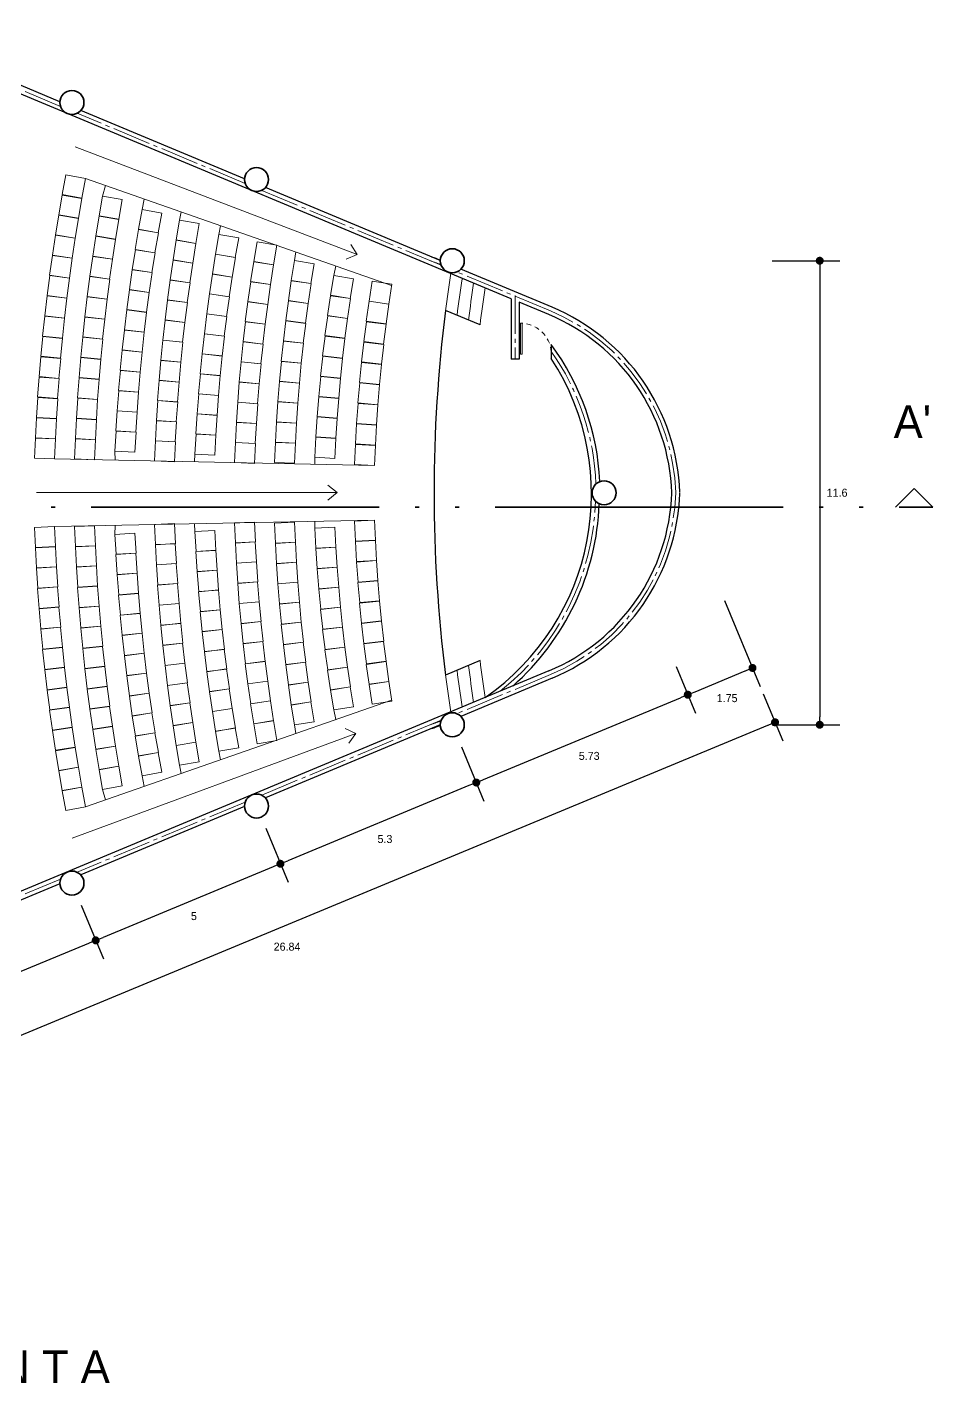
# Model space of a CAD drawing. Header units: millimetres. Extents: x 291 to 670, y 42 to 304.
# Drawn here: x 358.02 to 380.67, y 248.71 to 282.59 of the extents above; entities that cross this region are included whole.
import ezdxf

# ---------------------------------------------------------------- set-up
doc = ezdxf.new("R2010")
doc.units = ezdxf.units.MM
for name, pattern in [('ACAD_ISO02W100', [15, 12, -3]), ('ACAD_ISO04W100', [30, 24, -3, 0, -3]), ('ACAD_ISO05W100', [33, 24, -3, 0, -3, 0, -3])]:
    doc.linetypes.add(name, pattern=pattern)
doc.layers.get('0').update_dxf_attribs({"lineweight": 5})
for name, color, linetype, lineweight in [('cl', 5, 'Continuous', 35), ('columnas', 5, 'Continuous', 35), ('eje', 8, 'ACAD_ISO04W100', 13), ('escaleras', 3, 'Continuous', 15), ('muebles', 2, 'Continuous', 13), ('muro', 1, 'Continuous', 25), ('ventana', 4, 'Continuous', 13)]:
    doc.layers.add(name, color=color, linetype=linetype, lineweight=lineweight)
doc.dimstyles.new('cota1', dxfattribs={"dimtxt": 0.3, "dimasz": 0.3, "dimexe": 0.5, "dimexo": 0.2, "dimgap": 0.3, "dimtad": 2, "dimtih": 1, "dimtoh": 1, "dimdsep": 46, "dimtxsty": 'Standard', "dimblk": 'DOT', "dimcen": 0.5, "dimadec": 0, "dimazin": 0, "dimtfac": 1, "dimtmove": 0, "dimatfit": 3, "dimldrblk": 'DOT', "dimfxl": 1, "dimarcsym": 0})

# ---------------------------------------------------------------- blocks, each defined once
blk = doc.blocks.new('_Dot')
at = {"color": 0, "linetype": 'Continuous', "lineweight": -2}
blk.add_line((-0.5, 0), (-1, 0), dxfattribs=at)
at = {"color": 0, "linetype": 'Continuous', "const_width": 0.5}
blk.add_lwpolyline([(-0.25, 0, 1), (0.25, 0, 1)], format="xyb", close=True, dxfattribs=at)
blk = doc.blocks.new('*D2')
at = {"color": 0, "linetype": 'Continuous', "lineweight": -2}
for p, q in [((368.879, 264.604), (369.44, 263.252)), ((369.063, 263.637), (364.537, 261.76)), ((363.983, 262.573), (364.544, 261.222))]:
    blk.add_line(p, q, dxfattribs=at)
at = {"layer": 'Defpoints', "color": 0, "linetype": 'Continuous'}
for p in [(368.802, 264.788), (363.907, 262.758), (364.352, 261.683)]:
    blk.add_point(p, dxfattribs=at)
at = {"color": 0, "linetype": 'Continuous', "lineweight": -2, "xscale": 0.2, "yscale": 0.2, "zscale": 0.2}
for p, rotation in [((369.248, 263.714), 22.52610589195322), ((364.352, 261.683), 202.5261058919533)]:
    blk.add_blockref('_Dot', p, dxfattribs=dict(at, rotation=rotation))
at = {"color": 0, "linetype": 'Continuous', "insert": (366.965, 262.301), "char_height": 0.2, "attachment_point": 5}
blk.add_mtext('5.3', dxfattribs=at)
blk = doc.blocks.new('*D3')
at = {"color": 0, "linetype": 'Continuous', "lineweight": -2}
for p, q in [((363.983, 262.573), (364.544, 261.222)), ((364.168, 261.607), (359.919, 259.844)), ((359.367, 260.652), (359.926, 259.306))]:
    blk.add_line(p, q, dxfattribs=at)
at = {"layer": 'Defpoints', "color": 0, "linetype": 'Continuous'}
for p in [(363.907, 262.758), (359.291, 260.837), (359.734, 259.768)]:
    blk.add_point(p, dxfattribs=at)
at = {"color": 0, "linetype": 'Continuous', "lineweight": -2, "xscale": 0.2, "yscale": 0.2, "zscale": 0.2}
for p, rotation in [((364.352, 261.683), 22.52610589195298), ((359.734, 259.768), 202.526105891953)]:
    blk.add_blockref('_Dot', p, dxfattribs=dict(at, rotation=rotation))
at = {"color": 0, "linetype": 'Continuous', "insert": (362.189, 260.375), "char_height": 0.2, "attachment_point": 5}
blk.add_mtext('5', dxfattribs=at)
blk = doc.blocks.new('*D4')
at = {"color": 0, "linetype": 'Continuous', "lineweight": -2}
for p, q in [((359.367, 260.652), (359.926, 259.306)), ((359.549, 259.691), (354.92, 257.771)), ((354.369, 258.579), (354.927, 257.233))]:
    blk.add_line(p, q, dxfattribs=at)
at = {"layer": 'Defpoints', "color": 0, "linetype": 'Continuous'}
for p in [(359.291, 260.837), (354.292, 258.764), (354.736, 257.695)]:
    blk.add_point(p, dxfattribs=at)
at = {"color": 0, "linetype": 'Continuous', "lineweight": -2, "xscale": 0.2, "yscale": 0.2, "zscale": 0.2}
for p, rotation in [((359.734, 259.768), 22.52610589195298), ((354.736, 257.695), 202.526105891953)]:
    blk.add_blockref('_Dot', p, dxfattribs=dict(at, rotation=rotation))
at = {"color": 0, "linetype": 'Continuous', "insert": (357.41, 258.31), "char_height": 0.2, "attachment_point": 5}
blk.add_mtext('5.41', dxfattribs=at)
blk = doc.blocks.new('*D6')
at = {"color": 0, "linetype": 'Continuous', "lineweight": -2}
for p, q in [((374.245, 266.613), (374.729, 265.446)), ((369.433, 263.79), (374.353, 265.831)), ((368.956, 264.419), (369.44, 263.252))]:
    blk.add_line(p, q, dxfattribs=at)
at = {"layer": 'Defpoints', "color": 0, "linetype": 'Continuous'}
for p in [(374.168, 266.797), (374.537, 265.908), (368.879, 264.604)]:
    blk.add_point(p, dxfattribs=at)
at = {"color": 0, "linetype": 'Continuous', "lineweight": -2, "xscale": 0.2, "yscale": 0.2, "zscale": 0.2}
for p, rotation in [((374.537, 265.908), 22.52610589195362), ((369.248, 263.714), 202.5261058919536)]:
    blk.add_blockref('_Dot', p, dxfattribs=dict(at, rotation=rotation))
at = {"color": 0, "linetype": 'Continuous', "insert": (372.072, 264.378), "char_height": 0.2, "attachment_point": 5}
blk.add_mtext('5.73', dxfattribs=at)
blk = doc.blocks.new('*D7')
at = {"color": 0, "linetype": 'Continuous', "lineweight": -2}
for p, q in [((375.456, 268.263), (376.346, 266.117)), ((374.245, 266.613), (374.729, 265.446)), ((374.722, 265.984), (375.97, 266.502))]:
    blk.add_line(p, q, dxfattribs=at)
at = {"layer": 'Defpoints', "color": 0, "linetype": 'Continuous'}
for p in [(375.38, 268.447), (374.168, 266.797), (376.155, 266.578)]:
    blk.add_point(p, dxfattribs=at)
at = {"color": 0, "linetype": 'Continuous', "lineweight": -2, "xscale": 0.2, "yscale": 0.2, "zscale": 0.2}
for p, rotation in [((376.155, 266.578), 22.52610589195299), ((374.537, 265.908), 202.526105891953)]:
    blk.add_blockref('_Dot', p, dxfattribs=dict(at, rotation=rotation))
at = {"color": 0, "linetype": 'Continuous', "insert": (375.521, 265.822), "char_height": 0.2, "attachment_point": 5}
blk.add_mtext('1.75', dxfattribs=at)
blk = doc.blocks.new('*D8')
at = {"color": 0, "linetype": 'Continuous', "lineweight": -2}
for p, q in [((376.423, 265.932), (376.91, 264.757)), ((376.534, 265.142), (352.111, 255.013)), ((351.631, 255.649), (352.118, 254.475))]:
    blk.add_line(p, q, dxfattribs=at)
at = {"layer": 'Defpoints', "color": 0, "linetype": 'Continuous'}
for p in [(376.346, 266.117), (351.555, 255.834), (351.927, 254.937)]:
    blk.add_point(p, dxfattribs=at)
at = {"color": 0, "linetype": 'Continuous', "lineweight": -2, "xscale": 0.2, "yscale": 0.2, "zscale": 0.2}
for p, rotation in [((376.719, 265.219), 22.52610589195337), ((351.927, 254.937), 202.5261058919534)]:
    blk.add_blockref('_Dot', p, dxfattribs=dict(at, rotation=rotation))
at = {"color": 0, "linetype": 'Continuous', "insert": (364.517, 259.61), "char_height": 0.2, "attachment_point": 5}
blk.add_mtext('26.84', dxfattribs=at)
blk = doc.blocks.new('*D10')
at = {"color": 0, "linetype": 'Continuous', "lineweight": -2}
for p, q in [((376.647, 276.755), (378.336, 276.755)), ((377.836, 276.555), (377.836, 265.358)), ((376.647, 265.158), (378.336, 265.158))]:
    blk.add_line(p, q, dxfattribs=at)
at = {"layer": 'Defpoints', "color": 0, "linetype": 'Continuous'}
for p in [(376.447, 276.755), (376.447, 265.158), (377.836, 265.158)]:
    blk.add_point(p, dxfattribs=at)
at = {"color": 0, "linetype": 'Continuous', "lineweight": -2, "xscale": 0.2, "yscale": 0.2, "zscale": 0.2}
for p, rotation in [((377.836, 276.755), 90), ((377.836, 265.158), 270)]:
    blk.add_blockref('_Dot', p, dxfattribs=dict(at, rotation=rotation))
at = {"color": 0, "linetype": 'Continuous', "insert": (378.27, 270.956), "char_height": 0.2, "attachment_point": 5}
blk.add_mtext('11.6', dxfattribs=at)

msp = doc.modelspace()

# ---------------------------------------------------------------- linework, layer by layer
for p, q in [((359.218, 279.598), (366.271, 276.91)), ((366.271, 276.91), (365.996, 276.798)), ((366.271, 276.91), (366.108, 277.159)), ((365.769, 270.96), (365.54, 271.149)), ((358.252, 270.96), (365.769, 270.96)), ((365.769, 270.96), (365.54, 270.771)), ((366.235, 264.939), (365.967, 265.067)), ((359.147, 262.322), (366.235, 264.939)), ((366.235, 264.939), (366.058, 264.7))]:
    msp.add_line(p, q)
at = {"layer": 'cl', "linetype": 'ACAD_ISO05W100', "ltscale": 0.3}
for p, q in [((379.728, 270.593), (380.197, 271.061)), ((380.665, 270.593), (380.197, 271.061)), ((339.422, 270.593), (380.665, 270.593))]:
    msp.add_line(p, q, dxfattribs=at)
at = {"layer": 'columnas'}
for centre in [(359.139, 280.711), (363.754, 278.785), (368.649, 276.755), (372.444, 270.956), (368.649, 265.158), (363.754, 263.127), (359.139, 261.201)]:
    msp.add_circle(centre, 0.3, dxfattribs=at)
at = {"layer": 'eje', "linetype": 'ACAD_ISO04W100', "ltscale": 0.04}
for p, q in [((358.856, 280.613), (354.275, 282.525)), ((363.47, 278.687), (359.269, 280.441)), ((368.372, 276.641), (363.883, 278.515)), ((371.104, 275.501), (368.764, 276.478)), ((370.222, 275.886), (370.222, 274.295)), ((371.104, 266.412), (368.764, 265.435)), ((368.372, 265.272), (363.883, 263.398)), ((363.47, 263.226), (359.269, 261.472)), ((358.856, 261.3), (354.275, 259.388))]:
    msp.add_line(p, q, dxfattribs=at)
for centre, radius, start, end in [((366.116, 270.956), 6.128, 68.4546, 71.0491), ((369.139, 270.794), 5.1, 1.8567, 67.3449), ((366.116, 270.956), 6.128, 2.0575, 35.2149), ((365.936, 270.926), 6.294, 308.4492, 358.3758), ((369.139, 271.118), 5.1, 292.6551, 358.1433), ((366.116, 270.956), 6.128, 288.9509, 291.5454)]:
    msp.add_arc(centre, radius, start, end, dxfattribs=at)
at = {"layer": 'escaleras'}
for p, q in [((367.133, 276.139), (359.478, 278.807)), ((359.906, 278.372), (359.974, 278.634)), ((360.894, 278.033), (360.947, 278.295)), ((361.83, 277.769), (361.866, 277.974)), ((362.815, 277.415), (362.855, 277.629)), ((364.702, 276.758), (364.737, 276.974)), ((365.684, 276.384), (365.737, 276.625)), ((358.706, 271.801), (366.704, 271.641)), ((360.215, 271.995), (360.218, 271.771)), ((362.214, 271.925), (362.203, 271.731)), ((365.213, 271.844), (365.21, 271.671)), ((358.706, 270.111), (366.704, 270.272)), ((360.215, 269.917), (360.218, 270.142)), ((362.214, 269.988), (362.203, 270.182)), ((365.213, 270.069), (365.21, 270.242)), ((367.133, 265.774), (359.478, 263.106)), ((365.684, 265.528), (365.737, 265.287)), ((364.702, 265.155), (364.737, 264.939)), ((362.815, 264.498), (362.855, 264.283)), ((361.83, 264.144), (361.866, 263.938)), ((360.894, 263.88), (360.947, 263.618)), ((359.906, 263.541), (359.974, 263.279))]:
    msp.add_line(p, q, dxfattribs=at)
for radius, start, end in [(36, 171.2338, 172.739), (35.7, 171.3829, 172.8629), (35.4, 171.4904, 172.9977), (35.1, 171.6138, 173.135), (35.1, 186.865, 188.3862), (36, 187.261, 188.7662), (35.7, 187.1371, 188.6171), (35.4, 187.0023, 188.5096)]:
    msp.add_arc((404.192, 270.956), radius, start, end, dxfattribs=at)
at = {"layer": 'muebles'}
for points in [[(358.987, 278.899), (358.894, 278.408), (359.385, 278.315), (359.478, 278.807)], [(358.895, 278.398), (358.807, 277.906), (359.3, 277.818), (359.387, 278.311)], [(359.906, 278.372), (359.817, 277.88), (360.309, 277.791), (360.398, 278.283)], [(358.809, 277.896), (358.727, 277.402), (359.22, 277.32), (359.302, 277.814)], [(359.818, 277.87), (359.735, 277.377), (360.228, 277.293), (360.311, 277.786)], [(360.894, 278.033), (360.804, 277.541), (361.296, 277.451), (361.386, 277.943)], [(360.806, 277.533), (360.722, 277.04), (361.215, 276.956), (361.299, 277.449)], [(361.83, 277.769), (361.744, 277.276), (362.237, 277.19), (362.323, 277.683)], [(358.728, 277.392), (358.651, 276.898), (359.145, 276.822), (359.222, 277.316)], [(359.736, 277.367), (359.658, 276.873), (360.152, 276.795), (360.23, 277.289)], [(361.746, 277.271), (361.666, 276.777), (362.159, 276.697), (362.24, 277.19)], [(362.815, 277.415), (362.729, 276.922), (363.221, 276.835), (363.308, 277.328)], [(363.767, 277.228), (363.683, 276.736), (364.176, 276.652), (364.259, 277.145)], [(358.653, 276.888), (358.581, 276.393), (359.076, 276.322), (359.147, 276.817)], [(359.659, 276.863), (359.587, 276.369), (360.082, 276.296), (360.154, 276.791)], [(360.724, 277.032), (360.645, 276.539), (361.139, 276.46), (361.217, 276.954)], [(362.731, 276.919), (362.65, 276.426), (363.144, 276.345), (363.225, 276.838)], [(360.647, 276.531), (360.574, 276.036), (361.069, 275.964), (361.142, 276.458)], [(361.668, 276.772), (361.593, 276.278), (362.087, 276.203), (362.162, 276.697)], [(363.685, 276.73), (363.607, 276.236), (364.101, 276.158), (364.179, 276.652)], [(364.702, 276.758), (364.622, 276.264), (365.116, 276.184), (365.196, 276.678)], [(358.583, 276.383), (358.517, 275.888), (359.013, 275.822), (359.079, 276.318)], [(359.588, 276.359), (359.522, 275.863), (360.017, 275.797), (360.084, 276.292)], [(361.595, 276.272), (361.526, 275.777), (362.022, 275.708), (362.091, 276.203)], [(362.653, 276.422), (362.578, 275.928), (363.072, 275.853), (363.147, 276.348)], [(363.609, 276.231), (363.538, 275.736), (364.033, 275.664), (364.104, 276.159)], [(364.624, 276.256), (364.55, 275.762), (365.045, 275.688), (365.118, 276.183)], [(365.684, 276.384), (365.603, 275.891), (366.097, 275.81), (366.177, 276.304)], [(366.643, 276.244), (366.568, 275.749), (367.062, 275.674), (367.137, 276.168)], [(358.519, 275.878), (358.459, 275.381), (358.955, 275.321), (359.015, 275.817)], [(359.523, 275.854), (359.462, 275.357), (359.958, 275.296), (360.02, 275.793)], [(360.576, 276.029), (360.509, 275.533), (361.004, 275.466), (361.071, 275.962)], [(362.58, 275.925), (362.511, 275.43), (363.007, 275.361), (363.076, 275.856)], [(365.605, 275.882), (365.531, 275.387), (366.026, 275.314), (366.1, 275.808)], [(360.511, 275.526), (360.449, 275.029), (360.946, 274.968), (361.007, 275.464)], [(361.529, 275.772), (361.466, 275.276), (361.962, 275.213), (362.025, 275.709)], [(363.54, 275.73), (363.474, 275.235), (363.97, 275.169), (364.036, 275.665)], [(364.552, 275.753), (364.485, 275.258), (364.98, 275.191), (365.048, 275.686)], [(366.57, 275.741), (366.499, 275.246), (366.994, 275.175), (367.065, 275.67)], [(358.46, 275.371), (358.406, 274.874), (358.903, 274.82), (358.957, 275.317)], [(359.464, 275.348), (359.408, 274.851), (359.905, 274.795), (359.961, 275.292)], [(361.468, 275.27), (361.411, 274.774), (361.907, 274.716), (361.965, 275.213)], [(362.514, 275.427), (362.451, 274.931), (362.947, 274.868), (363.01, 275.364)], [(363.477, 275.229), (363.417, 274.733), (363.914, 274.673), (363.973, 275.17)], [(364.487, 275.25), (364.426, 274.754), (364.922, 274.693), (364.983, 275.189)], [(365.534, 275.379), (365.466, 274.883), (365.962, 274.816), (366.029, 275.311)], [(366.5, 275.232), (366.436, 274.736), (366.932, 274.672), (366.996, 275.168)], [(358.408, 274.864), (358.359, 274.367), (358.856, 274.318), (358.905, 274.815)], [(359.41, 274.841), (359.36, 274.344), (359.858, 274.294), (359.908, 274.791)], [(360.451, 275.022), (360.396, 274.525), (360.893, 274.469), (360.948, 274.966)], [(362.454, 274.928), (362.396, 274.431), (362.893, 274.374), (362.95, 274.871)], [(365.468, 274.874), (365.407, 274.378), (365.904, 274.317), (365.965, 274.814)], [(360.398, 274.518), (360.348, 274.02), (360.846, 273.97), (360.895, 274.468)], [(361.413, 274.768), (361.362, 274.271), (361.859, 274.22), (361.91, 274.717)], [(363.42, 274.727), (363.366, 274.23), (363.864, 274.177), (363.917, 274.674)], [(364.428, 274.746), (364.373, 274.249), (364.87, 274.194), (364.925, 274.691)], [(366.438, 274.722), (366.38, 274.226), (366.877, 274.168), (366.935, 274.665)], [(358.36, 274.357), (358.317, 273.859), (358.815, 273.815), (358.858, 274.313)], [(359.362, 274.334), (359.318, 273.836), (359.816, 273.792), (359.86, 274.29)], [(361.364, 274.266), (361.319, 273.768), (361.817, 273.722), (361.862, 274.22)], [(362.399, 274.428), (362.348, 273.931), (362.845, 273.88), (362.897, 274.377)], [(363.369, 274.225), (363.322, 273.727), (363.82, 273.68), (363.867, 274.177)], [(364.375, 274.241), (364.327, 273.743), (364.825, 273.695), (364.873, 274.192)], [(365.41, 274.369), (365.355, 273.872), (365.852, 273.818), (365.907, 274.315)], [(366.382, 274.212), (366.331, 273.714), (366.829, 273.664), (366.88, 274.161)], [(358.319, 273.849), (358.281, 273.35), (358.779, 273.312), (358.817, 273.811)], [(359.32, 273.826), (359.281, 273.328), (359.78, 273.289), (359.819, 273.788)], [(360.35, 274.012), (360.306, 273.514), (360.804, 273.47), (360.848, 273.968)], [(362.351, 273.928), (362.305, 273.43), (362.803, 273.385), (362.849, 273.883)], [(365.358, 273.864), (365.31, 273.366), (365.808, 273.318), (365.855, 273.816)], [(360.308, 273.507), (360.27, 273.008), (360.768, 272.97), (360.807, 273.469)], [(361.321, 273.763), (361.282, 273.264), (361.78, 273.224), (361.82, 273.723)], [(363.324, 273.722), (363.283, 273.223), (363.782, 273.182), (363.823, 273.68)], [(364.329, 273.735), (364.287, 273.237), (364.785, 273.195), (364.827, 273.693)], [(366.334, 273.701), (366.289, 273.203), (366.788, 273.158), (366.832, 273.657)], [(358.283, 273.34), (358.25, 272.841), (358.749, 272.809), (358.782, 273.308)], [(359.284, 273.318), (359.251, 272.819), (359.75, 272.786), (359.782, 273.285)], [(361.284, 273.259), (361.25, 272.76), (361.749, 272.726), (361.783, 273.225)], [(362.308, 273.427), (362.269, 272.928), (362.767, 272.889), (362.807, 273.388)], [(363.286, 273.218), (363.251, 272.719), (363.75, 272.684), (363.785, 273.183)], [(364.289, 273.229), (364.254, 272.73), (364.752, 272.694), (364.788, 273.193)], [(365.312, 273.357), (365.271, 272.859), (365.769, 272.818), (365.811, 273.316)], [(366.292, 273.189), (366.254, 272.69), (366.753, 272.653), (366.79, 273.152)], [(358.253, 272.831), (358.226, 272.332), (358.725, 272.305), (358.752, 272.804)], [(359.253, 272.81), (359.226, 272.31), (359.725, 272.283), (359.752, 272.782)], [(360.272, 273.001), (360.24, 272.502), (360.739, 272.469), (360.771, 272.968)], [(362.272, 272.926), (362.238, 272.427), (362.737, 272.393), (362.771, 272.892)], [(365.274, 272.85), (365.239, 272.352), (365.737, 272.317), (365.772, 272.815)], [(360.242, 272.495), (360.215, 271.995), (360.715, 271.968), (360.741, 272.468)], [(361.253, 272.755), (361.225, 272.256), (361.724, 272.228), (361.752, 272.727)], [(363.254, 272.714), (363.225, 272.215), (363.724, 272.186), (363.753, 272.685)], [(364.256, 272.722), (364.227, 272.223), (364.726, 272.194), (364.755, 272.693)], [(366.257, 272.677), (366.226, 272.178), (366.725, 272.147), (366.756, 272.646)], [(358.228, 272.322), (358.206, 271.823), (358.706, 271.801), (358.727, 272.301)], [(359.228, 272.301), (359.206, 271.801), (359.706, 271.78), (359.727, 272.279)], [(361.228, 272.251), (361.206, 271.751), (361.705, 271.729), (361.727, 272.228)], [(362.241, 272.424), (362.214, 271.925), (362.713, 271.897), (362.74, 272.397)], [(363.228, 272.209), (363.205, 271.71), (363.705, 271.687), (363.727, 272.187)], [(364.229, 272.215), (364.206, 271.716), (364.706, 271.693), (364.729, 272.192)], [(365.241, 272.343), (365.213, 271.844), (365.712, 271.815), (365.741, 272.315)], [(366.229, 272.164), (366.205, 271.664), (366.704, 271.641), (366.728, 272.14)], [(358.228, 269.59), (358.206, 270.09), (358.706, 270.111), (358.727, 269.612)], [(359.228, 269.612), (359.206, 270.111), (359.706, 270.133), (359.727, 269.633)], [(361.228, 269.662), (361.206, 270.162), (361.705, 270.184), (361.727, 269.684)], [(363.228, 269.703), (363.205, 270.203), (363.705, 270.225), (363.727, 269.726)], [(364.229, 269.697), (364.206, 270.197), (364.706, 270.22), (364.729, 269.72)], [(365.241, 269.57), (365.213, 270.069), (365.712, 270.097), (365.741, 269.598)], [(366.229, 269.749), (366.205, 270.248), (366.704, 270.272), (366.728, 269.773)], [(360.242, 269.418), (360.215, 269.917), (360.715, 269.944), (360.741, 269.445)], [(362.241, 269.489), (362.214, 269.988), (362.713, 270.015), (362.74, 269.516)], [(363.254, 269.199), (363.225, 269.698), (363.724, 269.727), (363.753, 269.228)], [(366.257, 269.236), (366.226, 269.735), (366.725, 269.766), (366.756, 269.267)], [(358.253, 269.081), (358.226, 269.581), (358.725, 269.608), (358.752, 269.108)], [(359.253, 269.103), (359.226, 269.602), (359.725, 269.63), (359.752, 269.13)], [(360.272, 268.912), (360.24, 269.411), (360.739, 269.443), (360.771, 268.944)], [(361.253, 269.158), (361.225, 269.657), (361.724, 269.685), (361.752, 269.186)], [(362.272, 268.987), (362.238, 269.486), (362.737, 269.519), (362.771, 269.02)], [(364.256, 269.19), (364.227, 269.689), (364.726, 269.719), (364.755, 269.22)], [(365.274, 269.062), (365.239, 269.561), (365.737, 269.596), (365.772, 269.097)], [(358.283, 268.573), (358.25, 269.071), (358.749, 269.104), (358.782, 268.605)], [(359.284, 268.594), (359.251, 269.093), (359.75, 269.126), (359.782, 268.627)], [(361.284, 268.654), (361.25, 269.153), (361.749, 269.186), (361.783, 268.687)], [(363.286, 268.695), (363.251, 269.194), (363.75, 269.228), (363.785, 268.73)], [(364.289, 268.684), (364.254, 269.182), (364.752, 269.218), (364.788, 268.719)], [(365.312, 268.555), (365.271, 269.054), (365.769, 269.095), (365.811, 268.597)], [(366.292, 268.724), (366.254, 269.222), (366.753, 269.26), (366.79, 268.761)], [(360.308, 268.406), (360.27, 268.904), (360.768, 268.943), (360.807, 268.444)], [(362.308, 268.486), (362.269, 268.984), (362.767, 269.023), (362.807, 268.525)], [(363.324, 268.191), (363.283, 268.689), (363.782, 268.731), (363.823, 268.232)], [(364.329, 268.178), (364.287, 268.676), (364.785, 268.718), (364.827, 268.22)], [(366.334, 268.212), (366.289, 268.71), (366.788, 268.754), (366.832, 268.256)], [(358.319, 268.064), (358.281, 268.563), (358.779, 268.601), (358.817, 268.102)], [(359.32, 268.086), (359.281, 268.585), (359.78, 268.623), (359.819, 268.125)], [(360.35, 267.9), (360.306, 268.398), (360.804, 268.442), (360.848, 267.944)], [(361.321, 268.15), (361.282, 268.648), (361.78, 268.688), (361.82, 268.19)], [(362.351, 267.985), (362.305, 268.483), (362.803, 268.528), (362.849, 268.03)], [(365.358, 268.049), (365.31, 268.547), (365.808, 268.595), (365.855, 268.097)], [(358.36, 267.556), (358.317, 268.054), (358.815, 268.098), (358.858, 267.6)], [(359.362, 267.579), (359.318, 268.077), (359.816, 268.121), (359.86, 267.623)], [(361.364, 267.647), (361.319, 268.145), (361.817, 268.19), (361.862, 267.692)], [(362.399, 267.485), (362.348, 267.982), (362.845, 268.033), (362.897, 267.536)], [(363.369, 267.688), (363.322, 268.186), (363.82, 268.233), (363.867, 267.735)], [(364.375, 267.672), (364.327, 268.17), (364.825, 268.218), (364.873, 267.72)], [(365.41, 267.543), (365.355, 268.04), (365.852, 268.095), (365.907, 267.598)], [(366.382, 267.701), (366.331, 268.198), (366.829, 268.249), (366.88, 267.752)], [(360.398, 267.395), (360.348, 267.893), (360.846, 267.942), (360.895, 267.445)], [(361.413, 267.144), (361.362, 267.642), (361.859, 267.693), (361.91, 267.196)], [(363.42, 267.185), (363.366, 267.683), (363.864, 267.736), (363.917, 267.239)], [(364.428, 267.167), (364.373, 267.664), (364.87, 267.719), (364.925, 267.222)], [(366.438, 267.19), (366.38, 267.687), (366.877, 267.745), (366.935, 267.248)], [(358.408, 267.048), (358.359, 267.546), (358.856, 267.595), (358.905, 267.097)], [(359.41, 267.071), (359.36, 267.569), (359.858, 267.619), (359.908, 267.121)], [(360.451, 266.891), (360.396, 267.388), (360.893, 267.443), (360.948, 266.946)], [(362.454, 266.985), (362.396, 267.482), (362.893, 267.539), (362.95, 267.042)], [(365.468, 267.038), (365.407, 267.535), (365.904, 267.595), (365.965, 267.099)], [(358.46, 266.541), (358.406, 267.038), (358.903, 267.093), (358.957, 266.596)], [(359.464, 266.565), (359.408, 267.062), (359.905, 267.117), (359.961, 266.62)], [(361.468, 266.642), (361.411, 267.139), (361.907, 267.196), (361.965, 266.699)], [(362.514, 266.486), (362.451, 266.982), (362.947, 267.045), (363.01, 266.549)], [(363.477, 266.684), (363.417, 267.18), (363.914, 267.239), (363.973, 266.743)], [(364.487, 266.663), (364.426, 267.159), (364.922, 267.22), (364.983, 266.724)], [(365.534, 266.534), (365.466, 267.029), (365.962, 267.097), (366.029, 266.601)], [(366.5, 266.681), (366.436, 267.177), (366.932, 267.241), (366.996, 266.745)], [(360.511, 266.387), (360.449, 266.883), (360.946, 266.944), (361.007, 266.448)], [(361.529, 266.141), (361.466, 266.637), (361.962, 266.7), (362.025, 266.204)], [(363.54, 266.182), (363.474, 266.678), (363.97, 266.744), (364.036, 266.248)], [(364.552, 266.159), (364.485, 266.655), (364.98, 266.722), (365.048, 266.226)], [(366.57, 266.172), (366.499, 266.667), (366.994, 266.738), (367.065, 266.243)], [(358.519, 266.035), (358.459, 266.531), (358.955, 266.591), (359.015, 266.095)], [(359.523, 266.059), (359.462, 266.555), (359.958, 266.616), (360.02, 266.12)], [(360.576, 265.884), (360.509, 266.379), (361.004, 266.446), (361.071, 265.951)], [(362.58, 265.988), (362.511, 266.483), (363.007, 266.552), (363.076, 266.057)], [(365.605, 266.031), (365.531, 266.525), (366.026, 266.599), (366.1, 266.105)], [(358.583, 265.529), (358.517, 266.025), (359.013, 266.091), (359.079, 265.595)], [(359.588, 265.554), (359.522, 266.049), (360.017, 266.116), (360.084, 265.62)], [(361.595, 265.64), (361.526, 266.136), (362.022, 266.204), (362.091, 265.709)], [(362.653, 265.49), (362.578, 265.985), (363.072, 266.059), (363.147, 265.565)], [(363.609, 265.682), (363.538, 266.177), (364.033, 266.249), (364.104, 265.754)], [(364.624, 265.657), (364.55, 266.151), (365.045, 266.225), (365.118, 265.73)], [(365.684, 265.528), (365.603, 266.022), (366.097, 266.102), (366.177, 265.609)], [(366.643, 265.669), (366.568, 266.163), (367.062, 266.238), (367.137, 265.744)], [(360.647, 265.382), (360.574, 265.876), (361.069, 265.949), (361.142, 265.454)], [(361.668, 265.141), (361.593, 265.635), (362.087, 265.71), (362.162, 265.215)], [(363.685, 265.183), (363.607, 265.677), (364.101, 265.754), (364.179, 265.26)], [(364.702, 265.155), (364.622, 265.648), (365.116, 265.728), (365.196, 265.235)], [(358.653, 265.024), (358.581, 265.519), (359.076, 265.59), (359.147, 265.095)], [(359.659, 265.049), (359.587, 265.544), (360.082, 265.616), (360.154, 265.121)], [(360.724, 264.88), (360.645, 265.374), (361.139, 265.452), (361.217, 264.959)], [(362.731, 264.994), (362.65, 265.487), (363.144, 265.568), (363.225, 265.074)], [(358.728, 264.52), (358.651, 265.014), (359.145, 265.091), (359.222, 264.597)], [(359.736, 264.545), (359.658, 265.039), (360.152, 265.117), (360.23, 264.623)], [(361.746, 264.642), (361.666, 265.135), (362.159, 265.216), (362.24, 264.722)], [(362.815, 264.498), (362.729, 264.991), (363.221, 265.077), (363.308, 264.585)], [(363.767, 264.684), (363.683, 265.177), (364.176, 265.261), (364.259, 264.768)], [(360.806, 264.38), (360.722, 264.872), (361.215, 264.957), (361.299, 264.464)], [(361.83, 264.144), (361.744, 264.636), (362.237, 264.722), (362.323, 264.23)], [(358.809, 264.017), (358.727, 264.51), (359.22, 264.592), (359.302, 264.099)], [(359.818, 264.043), (359.735, 264.536), (360.228, 264.619), (360.311, 264.126)], [(360.894, 263.88), (360.804, 264.372), (361.296, 264.462), (361.386, 263.97)], [(358.895, 263.515), (358.807, 264.007), (359.3, 264.094), (359.387, 263.602)], [(359.906, 263.541), (359.817, 264.033), (360.309, 264.122), (360.398, 263.63)], [(358.987, 263.013), (358.894, 263.504), (359.385, 263.597), (359.478, 263.106)]]:
    msp.add_lwpolyline(points, close=True, dxfattribs=at)
at = {"layer": 'muro'}
for p, q in [((358.84, 280.728), (354.368, 282.594)), ((370.122, 275.802), (357.829, 280.933)), ((363.454, 278.802), (359.362, 280.51)), ((368.349, 276.759), (363.976, 278.584)), ((371.142, 275.593), (368.863, 276.544)), ((369.344, 275.152), (368.481, 275.512)), ((370.122, 275.802), (370.122, 274.295)), ((371.065, 275.409), (370.322, 275.719)), ((370.322, 275.719), (370.322, 274.295)), ((371.122, 274.661), (371.122, 274.295)), ((370.322, 274.295), (370.122, 274.295)), ((369.344, 266.761), (368.481, 266.401)), ((371.065, 266.504), (357.829, 260.98)), ((371.142, 266.32), (368.863, 265.368)), ((368.349, 265.154), (363.976, 263.329)), ((363.454, 263.111), (359.362, 261.403)), ((358.84, 261.185), (354.368, 259.318))]:
    msp.add_line(p, q, dxfattribs=at)
for centre, radius, start, end in [((366.116, 270.956), 6.228, 68.9787, 71.0491), ((404.192, 270.956), 36, 172.7304, 187.2696), ((369.139, 270.794), 5.2, 1.8567, 67.3449), ((369.139, 270.794), 5, 1.8567, 67.3449), ((366.116, 270.956), 6.228, 2.5817, 36.4981), ((365.936, 270.926), 6.194, 304.7559, 33.15), ((369.139, 271.118), 5, 292.6551, 358.1433), ((369.139, 271.118), 5.2, 292.6551, 358.1433), ((365.936, 270.926), 6.394, 311.3574, 357.7968), ((366.116, 270.956), 6.228, 288.9509, 291.0213)]:
    msp.add_arc(centre, radius, start, end, dxfattribs=at)
at = {"layer": 'ventana'}
msp.add_lwpolyline([(370.354, 274.424), (370.353, 275.194), (370.396, 275.194), (370.397, 274.424)], close=True, dxfattribs=at)
at = {"layer": 'ventana', "linetype": 'ACAD_ISO02W100', "ltscale": 0.01}
msp.add_arc((370.354, 274.424), 0.77, 3.9947, 90.1167, dxfattribs=at)

# ---------------------------------------------------------------- texts
at = {"layer": 'eje'}
for s, p in [("A'", (379.684, 272.322)), ('P L A N T A ', (354.326, 248.709))]:
    msp.add_text(s, height=0.816, dxfattribs=at).set_placement(p)

# ---------------------------------------------------------------- dimensions: what is measured, and where the dimension line sits
at = {"linetype": 'Continuous'}
for p1, p2, distance, override, picture, middle in [((376.447, 276.755), (376.447, 265.158), 1.39, {"dimtxt": 0.2, "dimasz": 0.2, "dimgap": 0.2}, '*D10', (378.27, 270.956)), ((368.879, 264.604), (374.168, 266.797), -0.963, {"dimtxt": 0.2, "dimasz": 0.2, "dimgap": 0.2}, '*D6', (372.072, 264.378)), ((376.346, 266.117), (351.555, 255.834), 0.972, {"dimtxt": 0.2, "dimasz": 0.2, "dimgap": 0.2, "dimse1": 0}, '*D8', (364.517, 259.61)), ((368.802, 264.788), (363.907, 262.758), 1.163, {"dimtxt": 0.2, "dimasz": 0.2, "dimgap": 0.2}, '*D2', (366.965, 262.301))]:
    dim = msp.add_aligned_dim(p1=p1, p2=p2, distance=distance, dimstyle='cota1', override=override, dxfattribs=at)
    dim.commit()
    dim.dimension.update_dxf_attribs({"geometry": picture, "text_midpoint": middle})
for base, p1, p2, angle, picture, middle in [((376.155, 266.578), (374.168, 266.797), (375.38, 268.447), 202.5261, '*D7', (375.521, 265.822)), ((359.734, 259.768), (363.907, 262.758), (359.291, 260.837), 22.5261, '*D3', (362.189, 260.375)), ((354.736, 257.695), (359.291, 260.837), (354.292, 258.764), 22.5261, '*D4', (357.41, 258.31))]:
    dim = msp.add_linear_dim(base=base, p1=p1, p2=p2, angle=angle, dimstyle='cota1', override={"dimtxt": 0.2, "dimasz": 0.2, "dimgap": 0.2}, dxfattribs=at)
    dim.commit()
    dim.dimension.update_dxf_attribs({"geometry": picture, "text_midpoint": middle})

doc.saveas('drawing.dxf')
